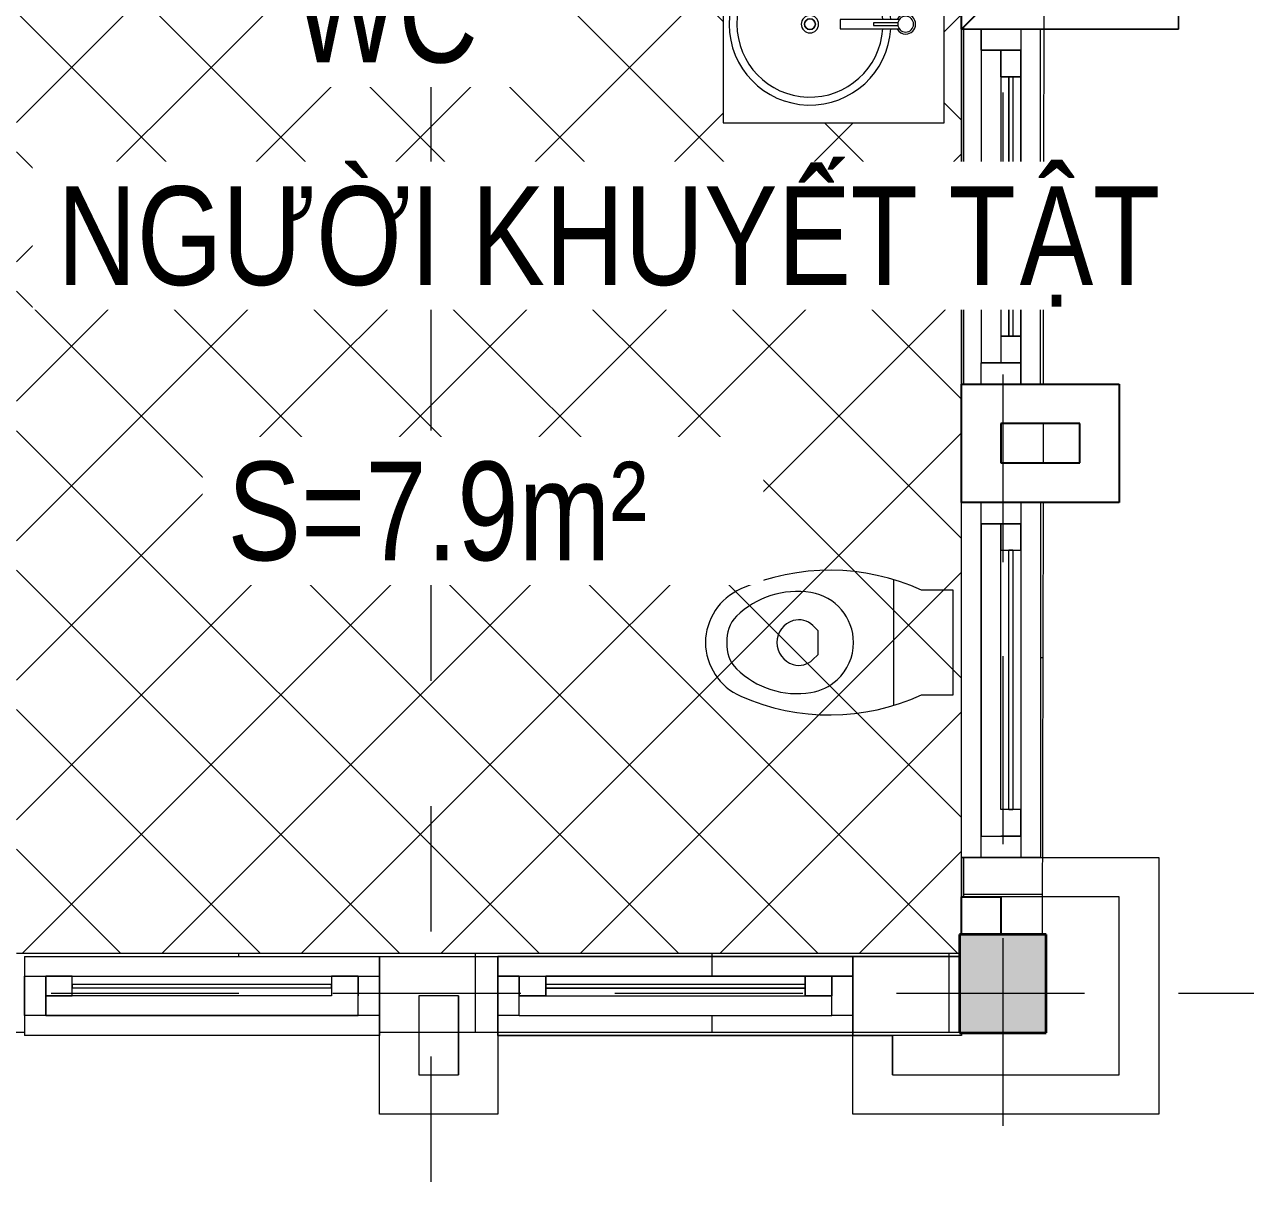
# Model space of a CAD drawing. Header units: millimetres. Extents: x -20485 to 47878, y -12815 to 18700.
# Drawn here: x 34670 to 37765, y -535 to 2457 of the extents above; entities that cross this region are included whole.
import ezdxf

# ---------------------------------------------------------------- set-up
doc = ezdxf.new("R2010")
doc.units = ezdxf.units.MM
for name, pattern in [('Abgebrochen', [714.375, 476.25, -238.125]), ('Aligning Line', [635, 317.5, -317.5]), ('Hidden', [714.375, 476.25, -238.125])]:
    doc.linetypes.add(name, pattern=pattern)
for name, color, linetype, lineweight in [('A-FLOR', 7, 'Continuous', 9), ('A-FLOR-PATT', 7, 'Continuous', 9), ('A-GENM', 7, 'Continuous', 9), ('G-ANNO-SYMB', 7, 'Abgebrochen', 9), ('G-ANNO-TEXT', 7, 'Continuous', 9), ('P-SANR-FIXT', 7, 'Continuous', 9), ('S-COLS', 7, 'Continuous', 25), ('S-GRID', 7, 'Continuous', 9)]:
    doc.layers.add(name, color=color, linetype=linetype, lineweight=lineweight)
doc.layers.add('G-IMPT', color=7, linetype='Continuous', lineweight=9, true_color=0xffffff)
doc.styles.add('Arial', font='arial.ttf', dxfattribs={"width": 0.8, "height": 250})
doc.styles.add('Arial_4', font='arial.ttf', dxfattribs={"width": 0.8, "height": 250})

# ---------------------------------------------------------------- blocks, each defined once
blk = doc.blocks.new('M_Concrete-Rectangular-Column - COT220X250-2391831-01_MẶT BẰNG TẦNG 1')
at = {"layer": 'S-COLS', "lineweight": 35}
blk.add_hatch(color=256, dxfattribs=at).paths.add_polyline_path([(110, -125), (110, 125), (-110, 125), (-110, -125)])
for p, q in [((110, 125), (-110, 125)), ((-110, 125), (-110, -125)), ((110, -125), (110, 125)), ((-110, -125), (110, -125))]:
    blk.add_line(p, q, dxfattribs=at)
blk = doc.blocks.new('xi bet 2 - 540 x 360mm-820673-01_MẶT BẰNG TẦNG 1')
at = {"layer": 'P-SANR-FIXT'}
for p, q in [((132.5, 0), (-132.5, 0)), ((-132.5, 0), (-132.5, -79.9)), ((132.5, -79.9), (132.5, 0)), ((-159.2, -150.5), (159.2, -150.5)), ((-43.1, -355.1), (-30.8, -342.8)), ((-30.8, -342.8), (30.8, -342.8)), ((30.8, -342.8), (43.1, -355.1))]:
    blk.add_line(p, q, dxfattribs=at)
for centre, radius, start, end in [((375, -312.7), 558.4, 155.3545, 203.7969), ((-375, -312.7), 558.4, 336.2031, 24.6455), ((0, -380.4), 128.2, 89.9985, 170.9061), ((0, -380.4), 128.2, 42.4453, 90.0015), ((0, -380.4), 128.2, 9.0939, 42.4453), ((90.5, -394.9), 219.9, 170.9061, 224.3974), ((-7.8, -390.5), 50, 135, 197.1865), ((7.8, -390.5), 50, 342.8171, 45), ((-90.5, -394.9), 219.9, 315.6026, 9.0939), ((0, -388.1), 58.1, 197.1865, 342.8171), ((1.4, -477.5), 150, 203.7969, 269.4689), ((-8.3, -491.7), 81.6, 224.3974, 275.8355), ((-1.4, -477.5), 150, 270.5311, 336.2031), ((8.3, -491.7), 81.6, 264.1645, 315.6026)]:
    blk.add_arc(centre, radius, start, end, dxfattribs=at)
blk = doc.blocks.new('chau rua tay2 - chau rua tay2-V3-01_MẶT BẰNG TẦNG 1')
at = {"layer": 'P-SANR-FIXT'}
for p, q in [((274.8, 0), (-225.2, 0)), ((-225.2, 0), (-225.2, -560)), ((274.8, -560), (274.8, 0)), ((12.8, -112.3), (12.8, -263)), ((21.8, -116.1), (21.8, -179.3)), ((27.8, -179.3), (27.8, -116.1)), ((36.8, -263), (36.8, -112.3)), ((21.8, -179.3), (27.8, -179.3)), ((12.8, -263), (36.8, -263)), ((-225.2, -560), (274.8, -560))]:
    blk.add_line(p, q, dxfattribs=at)
blk.add_circle((24.8, -340), 13.7, dxfattribs=at)
for centre, radius, start, end in [((24.8, -97.3), 25, 360, 180), ((24.8, -97.3), 20, 360, 180), ((24.8, -97.3), 25, 180, 239.8364), ((24.8, -97.3), 20, 180, 360), ((24.8, -97.3), 25, 300.1636, 360), ((24.8, -340), 205, 93.5137, 86.7305), ((24.8, -340), 185, 93.8341, 86.2159), ((24.8, -340), 22, 360, 180), ((24.8, -340), 22, 180, 360), ((24.8, -340), 13.7, 0, 180), ((24.8, -340), 13.7, 180, 0)]:
    blk.add_arc(centre, radius, start, end, dxfattribs=at)
blk = doc.blocks.new('Test_Family - Sync_3dsMax_To_Revit-V4-01_MẶT BẰNG TẦNG 1')
at = {"layer": 'A-GENM', "lineweight": 25}
for p, q in [((250, -4150), (250, -3800)), ((150, -4050), (250, -4150)), ((-150, -5050), (-150, -5350)), ((250, -5050), (-150, -5050)), ((250, -5350), (250, -5050)), ((-50, -5250), (-50, -5150)), ((-50, -5150), (150, -5150)), ((150, -5150), (150, -5250)), ((150, -5250), (-50, -5250)), ((-150, -5350), (250, -5350)), ((250, -6350), (150, -6350)), ((150, -6350), (150, -6445)), ((250, -6445), (250, -6350))]:
    blk.add_line(p, q, dxfattribs=at)
at = {"layer": 'A-GENM'}
for p, q in [((-300, -4050), (-300, -4150)), ((250, -4150), (164.3, -4064.3)), ((-300, -4150), (250, -4150)), ((200, -4150), (100, -4150)), ((100, -4150), (100, -4204)), ((200, -4204), (200, -4150)), ((150, -4204), (100, -4204)), ((100, -4204), (100, -4271.3)), ((150, -4271.3), (150, -4204)), ((130, -4271.3), (120, -4271.3)), ((120, -4271.3), (120, -4928.8)), ((130, -4928.8), (130, -4271.3)), ((100, -4928.8), (100, -4996)), ((120, -4928.8), (130, -4928.8)), ((100, -4996), (100, -5050)), ((100, -4996), (150, -4996)), ((200, -5050), (200, -4996)), ((100, -5050), (200, -5050)), ((200, -5350), (100, -5350)), ((100, -5350), (100, -5404)), ((200, -5404), (200, -5350)), ((150, -5404), (100, -5404)), ((100, -5404), (100, -5471.3)), ((150, -5471.3), (150, -5404)), ((120, -5471.3), (120, -6128.8)), ((130, -5471.3), (120, -5471.3)), ((130, -6128.8), (130, -5471.3)), ((100, -6128.8), (100, -6196)), ((120, -6128.8), (130, -6128.8)), ((100, -6196), (100, -6250)), ((100, -6196), (150, -6196)), ((200, -6250), (200, -6196)), ((-250, -6250), (-250, -6901)), ((250, -6250), (-250, -6250)), ((100, -6250), (200, -6250)), ((250, -6350), (250, -6250)), ((-150, -6801), (-150, -6350)), ((-150, -6350), (250, -6350)), ((525, -6501), (255, -6501)), ((1725, -6501), (1425, -6501)), ((1425, -6501), (1425, -6901)), ((1725, -6901), (1725, -6501)), ((525, -6551), (525, -6651)), ((579, -6551), (525, -6551)), ((646.3, -6551), (579, -6551)), ((579, -6551), (579, -6601)), ((1371, -6551), (1303.8, -6551)), ((1425, -6551), (1371, -6551)), ((1371, -6601), (1371, -6551)), ((1425, -6651), (1425, -6551)), ((1779, -6551), (1725, -6551)), ((1725, -6551), (1725, -6651)), ((1846.3, -6551), (1779, -6551)), ((1779, -6551), (1779, -6601)), ((2571, -6551), (2503.8, -6551)), ((2625, -6551), (2571, -6551)), ((2571, -6601), (2571, -6551)), ((2625, -6651), (2625, -6551)), ((1303.8, -6571), (646.3, -6571)), ((646.3, -6571), (646.3, -6581)), ((646.3, -6581), (1303.8, -6581)), ((1303.8, -6581), (1303.8, -6571)), ((2503.8, -6571), (1846.3, -6571)), ((1846.3, -6571), (1846.3, -6581)), ((1846.3, -6581), (2503.8, -6581)), ((2503.8, -6581), (2503.8, -6571)), ((579, -6601), (646.3, -6601)), ((1303.8, -6601), (1371, -6601)), ((1525, -6601), (1625, -6601)), ((1525, -6801), (1525, -6601)), ((1625, -6601), (1625, -6801)), ((2503.8, -6601), (2571, -6601)), ((525, -6651), (579, -6651)), ((1371, -6651), (1425, -6651)), ((1725, -6651), (1779, -6651)), ((2571, -6651), (2625, -6651)), ((250, -6695), (250, -6701)), ((250, -6701), (525, -6701)), ((525, -6701), (425, -6701)), ((425, -6701), (425, -6784.8)), ((525, -6901), (525, -6701)), ((425, -6801), (-150, -6801)), ((425, -6784.8), (425, -6801)), ((1625, -6801), (1525, -6801)), ((-250, -6901), (525, -6901)), ((1425, -6901), (1725, -6901))]:
    blk.add_line(p, q, dxfattribs=at)
at = {"layer": 'G-IMPT'}
for p, q in [((-300, -4150), (-300, -4050)), ((50, -4150), (-300, -4150)), ((50, -4150), (100, -4150)), ((100, -4150), (50, -4150)), ((50, -5050), (50, -4150)), ((50, -4150), (100, -4150)), ((50, -4150), (100, -4150)), ((100, -4150), (50, -4150)), ((50, -5050), (50, -4150)), ((100, -4150), (100, -4204)), ((200, -4150), (250, -4150)), ((250, -4150), (200, -4150)), ((200, -4150), (250, -4150)), ((200, -4150), (250, -4150)), ((250, -4150), (200, -4150)), ((200, -4150), (200, -4204)), ((250, -5050), (250, -4150)), ((250, -4150), (250, -5050)), ((150, -4204), (200, -4204)), ((150, -4204), (150, -4271.3)), ((200, -4204), (200, -4996)), ((200, -4204), (200, -4996)), ((100, -4928.8), (100, -4271.3)), ((100, -4271.3), (120, -4271.3)), ((120, -4271.3), (120, -4928.8)), ((130, -4271.3), (150, -4271.3)), ((130, -4271.3), (130, -4928.8)), ((150, -4271.3), (150, -4928.8)), ((150, -4271.3), (150, -4928.8)), ((120, -4928.8), (100, -4928.8)), ((150, -4928.8), (130, -4928.8)), ((150, -4928.8), (150, -4996)), ((100, -5050), (100, -4996)), ((200, -5050), (200, -4996)), ((50, -5350), (50, -6250)), ((100, -5350), (100, -5404)), ((200, -5404), (200, -5350)), ((250, -6250), (250, -5350)), ((150, -5404), (200, -5404)), ((150, -5404), (150, -5471.3)), ((200, -6196), (200, -5404)), ((200, -5404), (200, -6196)), ((100, -5471.3), (100, -6128.8)), ((120, -5471.3), (100, -5471.3)), ((120, -5471.3), (120, -6128.8)), ((150, -5471.3), (130, -5471.3)), ((130, -6128.8), (130, -5471.3)), ((150, -6128.8), (150, -5471.3)), ((100, -6196), (100, -6128.8)), ((100, -6128.8), (120, -6128.8)), ((130, -6128.8), (150, -6128.8)), ((100, -6196), (100, -6250)), ((200, -6250), (200, -6196)), ((-250, -6250), (-250, -6901)), ((50, -6250), (-250, -6250)), ((50, -6250), (100, -6250)), ((200, -6250), (250, -6250)), ((250, -6250), (250, -6350)), ((-150, -6801), (-150, -6350)), ((-150, -6350), (150, -6350)), ((255, -6501), (525, -6501)), ((525, -6501), (525, -6551)), ((525, -6501), (525, -6551)), ((525, -6551), (525, -6501)), ((1425, -6501), (525, -6501)), ((525, -6501), (1425, -6501)), ((1725, -6501), (1425, -6501)), ((1425, -6501), (1425, -6551)), ((1425, -6501), (1425, -6551)), ((1425, -6551), (1425, -6501)), ((2625, -6501), (1725, -6501)), ((1725, -6501), (1725, -6551)), ((2625, -6501), (2625, -6551)), ((525, -6551), (579, -6551)), ((1371, -6551), (579, -6551)), ((579, -6551), (646.3, -6551)), ((1303.8, -6551), (646.3, -6551)), ((646.3, -6551), (1303.8, -6551)), ((1371, -6551), (1303.8, -6551)), ((1303.8, -6551), (1303.8, -6571)), ((1371, -6551), (1425, -6551)), ((1779, -6551), (1725, -6551)), ((1779, -6551), (1846.3, -6551)), ((1779, -6551), (1846.3, -6551)), ((1846.3, -6551), (1779, -6551)), ((2503.8, -6551), (1846.3, -6551)), ((1846.3, -6551), (1846.3, -6571)), ((2503.8, -6551), (2571, -6551)), ((2571, -6551), (2503.8, -6551)), ((2503.8, -6571), (2503.8, -6551)), ((2625, -6551), (2571, -6551)), ((1303.8, -6571), (646.3, -6571)), ((1303.8, -6581), (646.3, -6581)), ((1303.8, -6581), (1303.8, -6601)), ((2503.8, -6571), (1846.3, -6571)), ((1846.3, -6581), (1846.3, -6601)), ((1846.3, -6581), (2503.8, -6581)), ((2503.8, -6601), (2503.8, -6581)), ((579, -6651), (579, -6601)), ((646.3, -6601), (579, -6601)), ((1303.8, -6601), (646.3, -6601)), ((1303.8, -6601), (646.3, -6601)), ((1371, -6601), (1303.8, -6601)), ((1371, -6651), (1371, -6601)), ((1525, -6601), (1625, -6601)), ((1525, -6601), (1525, -6801)), ((1625, -6601), (1625, -6801)), ((1846.3, -6601), (2503.8, -6601)), ((2571, -6601), (2503.8, -6601)), ((2571, -6601), (2571, -6651)), ((525, -6651), (525, -6701)), ((525, -6651), (525, -6701)), ((525, -6701), (525, -6651)), ((525, -6651), (579, -6651)), ((1371, -6651), (579, -6651)), ((1371, -6651), (1425, -6651)), ((1425, -6651), (1425, -6901)), ((1425, -6651), (1425, -6701)), ((1425, -6701), (1425, -6651)), ((1725, -6651), (1779, -6651)), ((1725, -6651), (1725, -6701)), ((1779, -6651), (2571, -6651)), ((2571, -6651), (1779, -6651)), ((2571, -6651), (2625, -6651)), ((2625, -6651), (2625, -6701)), ((250, -6701), (250, -6695)), ((250, -6701), (525, -6701)), ((525, -6701), (425, -6701)), ((425, -6801), (425, -6701)), ((525, -6701), (1425, -6701)), ((1425, -6701), (525, -6701)), ((525, -6901), (525, -6701)), ((1725, -6901), (1725, -6701)), ((1725, -6701), (2625, -6701)), ((425, -6801), (-150, -6801)), ((1625, -6801), (1525, -6801)), ((-250, -6901), (525, -6901)), ((1425, -6901), (1725, -6901))]:
    blk.add_line(p, q, dxfattribs=at)
at = {"layer": 'G-IMPT', "flags": 128}
for points in [[(100, -4150), (125, -4150), (150, -4150), (175, -4150), (200, -4150)], [(200, -4150), (175, -4150), (150, -4150), (125, -4150), (100, -4150)], [(100, -4150), (125, -4150), (150, -4150), (175, -4150), (200, -4150)], [(100, -4204), (112.5, -4204), (125, -4204), (137.5, -4204), (150, -4204)], [(100, -4271.3), (100, -4254.4), (100, -4237.6), (100, -4220.8), (100, -4204)], [(150, -4204), (137.5, -4204), (125, -4204), (112.5, -4204), (100, -4204)], [(100, -4204), (100, -4220.8), (100, -4237.6), (100, -4254.4), (100, -4271.3)], [(100, -4271.3), (100, -4254.4), (100, -4237.6), (100, -4220.8), (100, -4204)], [(100, -4204), (112.5, -4204), (125, -4204), (137.5, -4204), (150, -4204)], [(200, -4204), (175, -4204), (150, -4204)], [(200, -4204), (175, -4204), (150, -4204)], [(150, -4204), (175, -4204), (200, -4204)], [(100, -4928.8), (100, -4764.4), (100, -4600), (100, -4435.6), (100, -4271.3)], [(120, -4271.3), (112.5, -4271.3), (100, -4271.3)], [(100, -4928.8), (100, -4764.4), (100, -4600), (100, -4435.6), (100, -4271.3)], [(100, -4271.3), (112.5, -4271.3), (120, -4271.3)], [(100, -4271.3), (100, -4435.6), (100, -4600), (100, -4764.4), (100, -4928.8)], [(120, -4271.3), (112.5, -4271.3), (100, -4271.3)], [(120, -4271.3), (122.5, -4271.3), (125, -4271.3), (127.5, -4271.3), (130, -4271.3)], [(130, -4271.3), (127.5, -4271.3), (125, -4271.3), (122.5, -4271.3), (120, -4271.3)], [(120, -4271.3), (122.5, -4271.3), (125, -4271.3), (127.5, -4271.3), (130, -4271.3)], [(150, -4271.3), (137.5, -4271.3), (130, -4271.3)], [(130, -4271.3), (137.5, -4271.3), (150, -4271.3)], [(150, -4271.3), (137.5, -4271.3), (130, -4271.3)], [(100, -4996), (100, -4979.2), (100, -4962.4), (100, -4945.6), (100, -4928.8)], [(100, -4996), (100, -4979.2), (100, -4962.4), (100, -4945.6), (100, -4928.8)], [(100, -4928.8), (112.5, -4928.8), (120, -4928.8)], [(100, -4928.8), (100, -4945.6), (100, -4962.4), (100, -4979.2), (100, -4996)], [(120, -4928.8), (112.5, -4928.8), (100, -4928.8)], [(100, -4928.8), (112.5, -4928.8), (120, -4928.8)], [(130, -4928.8), (127.5, -4928.8), (125, -4928.8), (122.5, -4928.8), (120, -4928.8)], [(130, -4928.8), (127.5, -4928.8), (125, -4928.8), (122.5, -4928.8), (120, -4928.8)], [(120, -4928.8), (122.5, -4928.8), (125, -4928.8), (127.5, -4928.8), (130, -4928.8)], [(130, -4928.8), (137.5, -4928.8), (150, -4928.8)], [(150, -4928.8), (137.5, -4928.8), (130, -4928.8)], [(130, -4928.8), (137.5, -4928.8), (150, -4928.8)], [(150, -4996), (137.5, -4996), (125, -4996), (112.5, -4996), (100, -4996)], [(100, -4996), (112.5, -4996), (125, -4996), (137.5, -4996), (150, -4996)], [(150, -4996), (175, -4996), (200, -4996)], [(200, -4996), (175, -4996), (150, -4996)], [(100, -5471.3), (100, -5454.4), (100, -5437.6), (100, -5420.8), (100, -5404)], [(100, -5404), (112.5, -5404), (125, -5404), (137.5, -5404), (150, -5404)], [(150, -5404), (137.5, -5404), (125, -5404), (112.5, -5404), (100, -5404)], [(100, -5404), (100, -5420.8), (100, -5437.6), (100, -5454.4), (100, -5471.3)], [(100, -5471.3), (100, -5454.4), (100, -5437.6), (100, -5420.8), (100, -5404)], [(100, -5404), (112.5, -5404), (125, -5404), (137.5, -5404), (150, -5404)], [(150, -5404), (175, -5404), (200, -5404)], [(200, -5404), (175, -5404), (150, -5404)], [(130, -5471.3), (127.5, -5471.3), (125, -5471.3), (122.5, -5471.3), (120, -5471.3)], [(120, -5471.3), (122.5, -5471.3), (125, -5471.3), (127.5, -5471.3), (130, -5471.3)], [(120, -5471.3), (122.5, -5471.3), (125, -5471.3), (127.5, -5471.3), (130, -5471.3)], [(130, -5471.3), (127.5, -5471.3), (125, -5471.3), (122.5, -5471.3), (120, -5471.3)], [(100, -6196), (100, -6179.2), (100, -6162.4), (100, -6145.6), (100, -6128.8)], [(100, -6128.8), (100, -6145.6), (100, -6162.4), (100, -6179.2), (100, -6196)], [(120, -6128.8), (122.5, -6128.8), (125, -6128.8), (127.5, -6128.8), (130, -6128.8)], [(130, -6128.8), (127.5, -6128.8), (125, -6128.8), (122.5, -6128.8), (120, -6128.8)], [(120, -6128.8), (122.5, -6128.8), (125, -6128.8), (127.5, -6128.8), (130, -6128.8)], [(200, -6196), (175, -6196), (150, -6196), (125, -6196), (100, -6196)], [(100, -6196), (112.5, -6196), (125, -6196), (137.5, -6196), (150, -6196)], [(100, -6250), (125, -6250), (150, -6250), (175, -6250), (200, -6250)], [(100, -6250), (125, -6250), (150, -6250), (175, -6250), (200, -6250)], [(200, -6250), (175, -6250), (150, -6250), (125, -6250), (100, -6250)], [(525, -6651), (525, -6626), (525, -6601), (525, -6576), (525, -6551)], [(525, -6651), (525, -6626), (525, -6601), (525, -6576), (525, -6551)], [(525, -6551), (525, -6576), (525, -6601), (525, -6626), (525, -6651)], [(579, -6601), (579, -6588.5), (579, -6576), (579, -6563.5), (579, -6551)], [(579, -6551), (579, -6563.5), (579, -6576), (579, -6588.5), (579, -6601)], [(579, -6601), (579, -6588.5), (579, -6576), (579, -6563.5), (579, -6551)], [(579, -6551), (579, -6563.5), (579, -6576), (579, -6588.5), (579, -6601)], [(646.3, -6551), (646.3, -6563.5), (646.3, -6571)], [(646.3, -6571), (646.3, -6563.5), (646.3, -6551)], [(1303.8, -6571), (1303.8, -6563.5), (1303.8, -6551)], [(1303.8, -6571), (1303.8, -6563.5), (1303.8, -6551)], [(1303.8, -6551), (1303.8, -6563.5), (1303.8, -6571)], [(1371, -6601), (1371, -6588.5), (1371, -6576), (1371, -6563.5), (1371, -6551)], [(1371, -6551), (1371, -6563.5), (1371, -6576), (1371, -6588.5), (1371, -6601)], [(1371, -6601), (1371, -6588.5), (1371, -6576), (1371, -6563.5), (1371, -6551)], [(1371, -6551), (1371, -6563.5), (1371, -6576), (1371, -6588.5), (1371, -6601)], [(1425, -6551), (1425, -6576), (1425, -6601), (1425, -6626), (1425, -6651)], [(1425, -6551), (1425, -6576), (1425, -6601), (1425, -6626), (1425, -6651)], [(1425, -6651), (1425, -6626), (1425, -6601), (1425, -6576), (1425, -6551)], [(1725, -6551), (1725, -6576), (1725, -6601), (1725, -6626), (1725, -6651)], [(1725, -6551), (1725, -6576), (1725, -6601), (1725, -6626), (1725, -6651)], [(1725, -6651), (1725, -6626), (1725, -6601), (1725, -6576), (1725, -6551)], [(1779, -6651), (1779, -6626), (1779, -6601), (1779, -6576), (1779, -6551)], [(1779, -6551), (1779, -6563.5), (1779, -6576), (1779, -6588.5), (1779, -6601)], [(2571, -6551), (2571, -6563.5), (2571, -6576), (2571, -6588.5), (2571, -6601)], [(2571, -6601), (2571, -6588.5), (2571, -6576), (2571, -6563.5), (2571, -6551)], [(2571, -6551), (2571, -6563.5), (2571, -6576), (2571, -6588.5), (2571, -6601)], [(2625, -6651), (2625, -6626), (2625, -6601), (2625, -6576), (2625, -6551)], [(2625, -6551), (2625, -6576), (2625, -6601), (2625, -6626), (2625, -6651)], [(2625, -6651), (2625, -6626), (2625, -6601), (2625, -6576), (2625, -6551)], [(646.3, -6581), (646.3, -6578.5), (646.3, -6576), (646.3, -6573.5), (646.3, -6571)], [(646.3, -6571), (646.3, -6573.5), (646.3, -6576), (646.3, -6578.5), (646.3, -6581)], [(646.3, -6581), (646.3, -6588.5), (646.3, -6601)], [(646.3, -6601), (646.3, -6588.5), (646.3, -6581)], [(1303.8, -6571), (1303.8, -6573.5), (1303.8, -6576), (1303.8, -6578.5), (1303.8, -6581)], [(1303.8, -6581), (1303.8, -6578.5), (1303.8, -6576), (1303.8, -6573.5), (1303.8, -6571)], [(1303.8, -6571), (1303.8, -6573.5), (1303.8, -6576), (1303.8, -6578.5), (1303.8, -6581)], [(1303.8, -6601), (1303.8, -6588.5), (1303.8, -6581)], [(1303.8, -6601), (1303.8, -6588.5), (1303.8, -6581)], [(1303.8, -6581), (1303.8, -6588.5), (1303.8, -6601)], [(1846.3, -6571), (1846.3, -6573.5), (1846.3, -6576), (1846.3, -6578.5), (1846.3, -6581)], [(1846.3, -6581), (1846.3, -6578.5), (1846.3, -6576), (1846.3, -6573.5), (1846.3, -6571)], [(1846.3, -6571), (1846.3, -6573.5), (1846.3, -6576), (1846.3, -6578.5), (1846.3, -6581)], [(2503.8, -6581), (2503.8, -6578.5), (2503.8, -6576), (2503.8, -6573.5), (2503.8, -6571)], [(2503.8, -6571), (2503.8, -6573.5), (2503.8, -6576), (2503.8, -6578.5), (2503.8, -6581)], [(2503.8, -6571), (2503.8, -6573.5), (2503.8, -6576), (2503.8, -6578.5), (2503.8, -6581)], [(2503.8, -6581), (2503.8, -6578.5), (2503.8, -6576), (2503.8, -6573.5), (2503.8, -6571)], [(2571, -6601), (2571, -6626), (2571, -6651)], [(2571, -6651), (2571, -6626), (2571, -6601)]]:
    blk.add_lwpolyline(points, dxfattribs=at)
blk = doc.blocks.new('Test_Family - Test_Family-2434445-01_MẶT BẰNG TẦNG 1')
at = {"extrusion": (0, 0, -1), "zscale": -1, "rotation": 180}
blk.add_blockref('Test_Family - Sync_3dsMax_To_Revit-V4-01_MẶT BẰNG TẦNG 1', (0, 0), dxfattribs=at)

msp = doc.modelspace()

# ---------------------------------------------------------------- hatches: boundary and pattern name
at = {"layer": 'A-FLOR-PATT'}
h = msp.add_hatch(dxfattribs=at)
h.set_pattern_fill('FP_8', color=256, style=0, pattern_type=2)
h.set_pattern_definition([(0.0043, (16612.5, 7449.6), (-0.045, 600), []), (90.004, (16612.5, 7449.6), (-600, -0.042), [])])
h.paths.add_polyline_path([(1174.5, 2450), (1174.5, 2450), (1174.5, 1545)])
h.paths.add_polyline_path([(450, -100.9), (2175, -100.7), (2175, 94), (3075, 94), (3075, -100.7), (4200, -100.6), (4200, -56), (3375, -56), (3375, 44), (4200, 44), (4200, 94), (4225, 94), (4225, 250), (4475, 250), (4475, 100), (7925, 100), (7925, 250), (7950, 250), (7950, 5100), (7925, 5100), (7925, 5300), (7350, 5300), (7350, 5500), (8750, 5500), (8750, 5300), (8175, 5300), (8175, 5100), (8150, 5100), (8150, 250), (8175, 250), (8175, 100), (11525, 100), (11525, 250), (11775, 250), (11775, 100), (15125, 100), (15125, 250), (15150, 250), (15150, 5100), (15125, 5100), (15125, 5300), (14550, 5300), (14550, 5500), (15550, 5500), (15550, 5300), (15375, 5300), (15375, 5100), (15350, 5100), (15350, 250), (15375, 250), (15375, 100), (22325, 100), (22325, 250), (22350, 250), (22350, 5100), (22325, 5100), (22325, 5300), (18975, 5300), (18975, 5100), (18725, 5100), (18725, 5300), (16550, 5300), (16550, 5500), (22650, 5500), (22650, 5300), (22575, 5300), (22575, 5100), (22550, 5100), (22550, 250), (22575, 250), (22575, 100), (25925, 100), (25925, 250), (26175, 250), (26175, 100), (29525, 100), (29525, 250), (29550, 250), (29550, 5100), (29525, 5100), (29525, 5300), (26175, 5300), (26175, 5100), (25925, 5100), (25925, 5300), (23650, 5300), (23650, 5500), (30050, 5500), (30050, 5300), (29775, 5300), (29775, 5100), (29750, 5100), (29750, 250), (29775, 250), (29775, 100), (32200, 100), (32200, 94), (33225, 94), (33225, 250), (33475, 250), (33475, 94), (33545, 94), (33545, 44), (34370, 44), (34370, -56), (33545, -56), (33545, -98.4), (34670, -98.3), (34670, 94), (35570, 94), (35570, -98.3), (37040, -98.1), (37040, 101.7), (34650, 101.7), (34650, 49), (34450, 49), (34450, 5300), (33475, 5300), (33475, 5100), (33225, 5100), (33225, 5300), (31050, 5300), (31050, 5500), (34650, 5500), (34650, 5300.9), (36150, 5300.9), (36150, 5500), (37050, 5500), (37050, 5900), (37250, 5900), (37250, 5500), (37260.4, 5500), (37264.5, 7700), (37250, 7700), (37250, 7300), (37050, 7300), (37050, 7700), (34550, 7700), (34550, 8500), (34650, 8500), (34650, 9300), (34550, 9300), (34550, 9400), (34350, 9400), (34350, 9500), (37267.9, 9500), (37269.7, 10470), (37250, 10470), (37250, 10570), (37269.9, 10570), (37271.9, 11650), (37050, 11650), (37050, 9501.7), (33450, 9501.7), (33450.5, 9500), (33550, 9500), (33550, 9400), (33450, 9400), (33450, 8100), (33475, 8100), (33475, 7700), (33150, 7700), (33150, 7675), (31950, 7675), (31950, 7700), (29412, 7700), (29412, 7900), (29525, 7900.9), (29525, 8100), (29550, 8100), (29550, 12950), (29525, 12950), (29525, 13100), (26850, 13100), (26850, 7900), (28412, 7900), (28412, 7700), (25337, 7700), (25337, 7900), (25925, 7900), (25925, 8100), (26175, 8100), (26175, 7900), (26650, 7900), (26650, 13100), (26175, 13100), (26175, 12950), (25925, 12950), (25925, 13100), (24150, 13100), (24150, 7900), (24337, 7900), (24337, 7700), (23862, 7700), (23862, 7900), (23950, 7900), (23950, 13100), (23825, 13100), (23825, 13090), (23800, 13085), (23000, 13085), (23000, 12000), (21500, 12000), (21500, 7900), (22325, 7900), (22325, 8100), (22575, 8100), (22575, 7900), (22862, 7900), (22862, 7700), (21250, 7700), (21250, 7900), (21400, 7900), (21400, 12000), (19900, 12000), (19900, 13100), (19863, 13100), (19863, 13090), (19838, 13085), (19038, 13085), (19013, 13090), (19013, 13100), (18975, 13100), (18975, 12950), (18950, 12950), (18950, 8100), (18975, 8100), (18975, 7900), (20250, 7900), (20250, 7700), (16487, 7700), (16487, 7900), (18725, 7900), (18725, 8100), (18750, 8100), (18750, 12950), (18725, 12950), (18725, 13100), (15375, 13100), (15375, 12950), (15350, 12950), (15350, 8100), (15375, 8100), (15375, 7900), (15487, 7900), (15487, 7700), (9387, 7700), (9387, 7900), (11525, 7900), (11525, 8100), (11775, 8100), (11775, 7900), (15125, 7900), (15125, 8100), (15150, 8100), (15150, 12950), (15125, 12950), (15125, 13100), (11775, 13100), (11775, 12950), (11525, 12950), (11525, 13100), (8175, 13100), (8175, 12950), (8150, 12950), (8150, 8100), (8175, 8100), (8175, 7900), (8387, 7900), (8387, 7700), (5750, 7699.1), (5750, 7675), (4589.3, 7675), (4589.3, 6600), (4589.3, 6600), (4589.3, 5500), (5950, 5500), (5950, 5300), (4589.3, 5300), (4589.3, 2885.5), (1174.5, 2885.5), (1174.5, 2450), (700, 2450), (700, 345), (500, 345), (500, 1245), (450, 1245), (450, 150), (600, 150), (600, 245), (700, 245), (700, 94), (660, 94), (660, -100), (450, -100)])
h.paths.add_polyline_path([(32200, -98.5), (33225, -98.4), (33225, -6), (32200, -6), (32200, -85)])
h.paths.add_polyline_path([(1598.7, -56), (975, -56), (975, 44), (1875, 44), (1875, -56), (1821, -56)])
h.paths.add_polyline_path([(35925.8, -56), (35870, -56), (35870, 44), (36770, 44), (36770, -56), (36249.6, -56)])
h.paths.add_polyline_path([(37170, 150), (37250.5, 150), (37252.5, 1245), (37245, 1245), (37245, 345), (37050, 345), (37050, 245), (37145, 245), (37145, 150)])
h.paths.add_polyline_path([(37196.5, 1345), (37252.7, 1345), (37252.9, 1445), (37145, 1445), (37145, 1345)])
h.paths.add_polyline_path([(450, 1345), (600, 1345), (600, 1445), (450, 1445)])
h.paths.add_polyline_path([(450, 1545), (550, 1545), (550, 2445), (650, 2445), (650, 1545), (700, 1545), (700, 2445), (695, 2450), (450, 2450), (450, 1599)])
h.paths.add_polyline_path([(37195, 1545), (37253.1, 1545), (37256.5, 3400), (37150, 3400), (37150, 2795), (37145, 2795), (37145, 2545), (37050, 2450), (37050, 1545), (37095, 1545), (37095, 2445), (37195, 2445), (37195, 1599)])
h.paths.add_polyline_path([(37116.7, 3500), (37256.7, 3500), (37259.7, 5100), (37050, 5100), (37050, 3500)])
h.paths.add_polyline_path([(11775, 5100), (11525, 5100), (11525, 5300), (10150, 5300), (10150, 5500), (13150, 5500), (13150, 5300), (11775, 5300)])
h.paths.add_polyline_path([(599.7, 6600), (599.7, 6600), (599.7, 6600)])
h.paths.add_polyline_path([(29775, 7900), (31950, 7900), (31950, 7925), (33150, 7925), (33150, 7900), (33225, 7900.9), (33225, 8100), (33250, 8100), (33250, 12950), (33225, 12950), (33225, 13300), (33250, 13300), (33250, 14800), (29750, 14800), (29750, 13300), (29775, 13300), (29775, 12950), (29750, 12950), (29750, 12489.3), (29781.1, 12496.6), (30299.2, 12738.2), (30346.5, 12932.7), (30478.5, 12649.5), (30525.8, 12843.9), (31075, 13100), (31075, 10187.2), (31096.3, 10183.8), (31110.8, 10177.6), (31122, 10170), (31132.7, 10159), (31142, 10144.4), (31146.9, 10130.6), (31149.2, 10111.3), (31147.3, 10095.1), (31140.7, 10079.2), (31130.3, 10063.2), (31119.6, 10053.6), (31105, 10044.2), (31090.2, 10039.5), (31074.6, 10037.7), (31054, 10040.8), (31038.5, 10047.3), (31027.2, 10055), (31016.5, 10066), (31007.2, 10080.6), (31002.3, 10094.4), (31001.3, 10100), (29823.7, 10100), (29821.3, 10089.4), (29815.2, 10075.1), (29805.5, 10062.3), (29794.5, 10052), (29779.6, 10043.8), (29765, 10039.3), (29750, 10037.7), (29750, 8100), (29775, 8100), (29775, 7900.9)])
h.paths.add_polyline_path([(35602, 7900), (37025, 7900), (37025, 7902.6), (35000, 7902.6), (35000, 7900), (35002.1, 7900)])
h.paths.add_polyline_path([(7925, 7900), (7925, 8100), (7950, 8100), (7950, 12950), (7925, 12950), (7925, 13300), (7950, 13300), (7950, 14800), (4450, 14800), (4451, 13300), (4475, 13299.2), (4475, 12950), (4450, 12950), (4450, 12489.3), (4481.1, 12496.6), (4999.2, 12738.2), (5046.5, 12932.7), (5178.5, 12649.5), (5225.8, 12843.9), (5775, 13100), (5775, 10187.2), (5796.3, 10183.8), (5810.8, 10177.6), (5822, 10170), (5832.7, 10159), (5842, 10144.4), (5846.9, 10130.6), (5849.3, 10112.5), (5847.3, 10095.1), (5840.7, 10079.2), (5830.3, 10063.2), (5819.6, 10053.6), (5805, 10044.2), (5790.2, 10039.5), (5774.6, 10037.7), (5754, 10040.8), (5738.5, 10047.3), (5727.2, 10055), (5716.5, 10066), (5707.2, 10080.6), (5702.3, 10094.4), (5701.3, 10100), (4589.3, 10100), (4589.3, 7925), (5750, 7925), (5750, 7900)])
h.paths.add_polyline_path([(34900, 7900), (34900, 8351.7), (34650, 8351.7), (34650, 7900)])
h.paths.add_polyline_path([(37128.7, 8100), (37265.3, 8100), (37267.7, 9400), (37050, 9400), (37050, 8100), (37065, 8100)])
h.paths.add_polyline_path([(4250, 10314.5), (4250, 12950), (4225, 12950), (4225, 13106), (4200, 13106), (4200, 13156), (3375, 13156), (3375, 13256), (4200, 13256), (4200, 13299.2), (3075, 13299.7), (3075, 13106), (2175, 13106), (2175, 13300.1), (660, 13300), (660, 13106), (700, 13106), (700, 12955), (600, 12955), (600, 13050), (450, 13050), (450, 11955), (500, 11955), (500, 12855), (700, 12855), (700, 11655), (650, 11655), (650, 10755), (550, 10755), (550, 11655), (450, 11655), (450, 10750), (695, 10750), (700, 10755), (700, 10750), (1174.5, 10750), (1174.5, 10314.5), (4189.5, 10314.5)])
h.paths.add_polyline_path([(37231.4, 11750), (37272.1, 11750), (37272.3, 11850), (37150, 11850), (37150, 11750), (37210.4, 11750)])
h.paths.add_polyline_path([(600, 11755), (600, 11855), (450, 11855), (450, 11755)])
h.paths.add_polyline_path([(37195, 11950), (37272.5, 11950), (37274.2, 12850), (37050, 12850), (37050, 11950), (37150, 11950)])
h.paths.add_polyline_path([(37260, 12950), (37274.3, 12950), (37274.6, 13103), (37260, 13103), (37260, 13050), (37050, 13050), (37050, 12950), (37254.8, 12950)])
h.paths.add_polyline_path([(33475, 13100.9), (35250, 13100.9), (35250, 13102.6), (35270, 13102.6), (35270, 13100.9), (37040, 13101.4), (37040, 13103), (33475, 13103)])
h.paths.add_polyline_path([(1821, 13156), (975, 13156), (975, 13256), (1875, 13256), (1875, 13156)])
h.paths.add_polyline_path([(22575, 13300), (22575, 13301.2), (19913, 13301.3), (19913, 13300), (22325, 13300)])
h.paths.add_polyline_path([(18963, 13300), (18963, 13301.3), (8450, 13301.7), (8450, 13300), (18762.3, 13300)])
h.paths.add_polyline_path([(29250, 13300), (29250, 13300.9), (29125.1, 13300)])
h.paths.add_polyline_path([(29350, 13300), (29550, 13300.9), (29550, 13300.9), (29350, 13300.9)])
h.paths.add_polyline_path([(19898.2, 13300), (19898.6, 13300), (19898.4, 13301.3)])
h.paths.add_polyline_path([(8350, 13300), (8350, 13301.7), (8150, 13301.7), (8150, 13300), (8251.3, 13300)])
h.paths.add_polyline_path([(4250, 13406), (4250, 15000), (4250, 15000), (4250, 13406)])
h.paths.add_polyline_path([(29550, 13802), (29550, 13802), (29550, 14316.9)])
h.paths.add_polyline_path([(33449.3, 15000), (33449.3, 15000), (33449.2, 15000)])
h = msp.add_hatch(dxfattribs=at)
h.set_pattern_fill('FP_7', color=256, style=0, pattern_type=2)
h.set_pattern_definition([(315, (35850, 2701.3), (176.777, 176.777), []), (45, (35850, 2701.3), (-176.777, 176.777), [])])
h.paths.add_polyline_path([(34650, 101.7), (37040, 101.7), (37040, 150), (37045, 150), (37045, 2795), (37050, 2795), (37050, 3400), (35550, 3400), (35550, 3500), (37050, 3500), (37050, 5100), (37025, 5100), (37025, 5300), (34650, 5300), (34650, 3500), (34750, 3500), (34750, 3400), (34650, 3400), (34650, 2936.7)])
h.paths.add_polyline_path([(37000.9, 2207.2), (36440.9, 2207.2), (36440.9, 2707.2), (37000.9, 2707.2), (37000.9, 2225.5)])
h.paths.add_polyline_path([(37000.9, 4144.7), (36440.9, 4144.7), (36440.9, 4644.7), (37000.9, 4644.7), (37000.9, 4174.7)])

# ---------------------------------------------------------------- linework, layer by layer
at = {"layer": 'A-FLOR'}
for p, q in [((37253.1, 1545), (37256.5, 3400)), ((37050, 2450), (37050, 1545)), ((37252.7, 1345), (37252.9, 1445)), ((37250.5, 150), (37252.5, 1245)), ((37050, 345), (37050, 245)), ((37040, 101.7), (34650, 101.7)), ((33545, -98.4), (34670, -98.3)), ((35570, -98.3), (37040, -98.1))]:
    msp.add_line(p, q, dxfattribs=at)
at = {"layer": 'G-ANNO-SYMB', "linetype": 'Aligning Line'}
msp.add_line((35700, 16350.1), (35700, -4539.5), dxfattribs=at)
at = {"layer": 'S-GRID', "linetype": 'Hidden'}
for p, q in [((37150, 18000), (37150, -3000)), ((39500, 0), (-3000, 0))]:
    msp.add_line(p, q, dxfattribs=at)

# ---------------------------------------------------------------- block references
at = {"layer": 'G-IMPT', "rotation": 180}
msp.add_blockref('Test_Family - Test_Family-2434445-01_MẶT BẰNG TẦNG 1', (37295, 6595), dxfattribs=at)
at = {"layer": 'P-SANR-FIXT', "rotation": 270.0000011238745}
for name, p in [('chau rua tay2 - chau rua tay2-V3-01_MẶT BẰNG TẦNG 1', (37000.9, 2482.1)), ('xi bet 2 - 540 x 360mm-820673-01_MẶT BẰNG TẦNG 1', (37023.5, 889.7))]:
    msp.add_blockref(name, p, dxfattribs=at)
at = {"layer": 'S-COLS', "lineweight": 35, "rotation": 180}
msp.add_blockref('M_Concrete-Rectangular-Column - COT220X250-2391831-01_MẶT BẰNG TẦNG 1', (37150, 25), dxfattribs=at)

# ---------------------------------------------------------------- next in the draw order: texts
at = {"layer": 'G-ANNO-TEXT', "char_height": 250, "attachment_point": 1, "style": 'Arial', "bg_fill": 3, "box_fill_scale": 1.25, "bg_fill_color": 256, "bg_fill_true_color": 13158600, "bg_fill_transparency": 0}
for s, insert, width in [('WC', (35353.8, 2610.3), 577.215), ('NG', (34753.1, 2046.2), 506.666), ('S=7.9m²', (35184.6, 1348.3), 1295.527)]:
    msp.add_mtext(s, dxfattribs=dict(at, insert=insert, width=width))

# ---------------------------------------------------------------- next in the draw order: texts
at = {"layer": 'G-ANNO-TEXT', "insert": (35171.1, 2046.2), "char_height": 250, "width": 288.608, "attachment_point": 1, "style": 'Arial', "bg_fill": 3, "box_fill_scale": 1.25, "bg_fill_color": 256, "bg_fill_true_color": 13158600, "bg_fill_transparency": 0}
msp.add_mtext('Ư', dxfattribs=at)

# ---------------------------------------------------------------- next in the draw order: texts
at = {"layer": 'G-ANNO-TEXT', "insert": (35409.3, 2046.2), "char_height": 250, "width": 288.608, "attachment_point": 1, "style": 'Arial_4', "bg_fill": 3, "box_fill_scale": 1.25, "bg_fill_color": 256, "bg_fill_true_color": 13158600, "bg_fill_transparency": 0}
msp.add_mtext('\\fArial|b0|i0|c254|p34|;\\W.8;Ờ', dxfattribs=at)

# ---------------------------------------------------------------- next in the draw order: texts
at = {"layer": 'G-ANNO-TEXT', "insert": (35647.4, 2046.2), "char_height": 250, "width": 1128.776, "attachment_point": 1, "style": 'Arial', "bg_fill": 3, "box_fill_scale": 1.25, "bg_fill_color": 256, "bg_fill_true_color": 13158600, "bg_fill_transparency": 0}
msp.add_mtext('I KHUY', dxfattribs=at)

# ---------------------------------------------------------------- next in the draw order: texts
at = {"layer": 'G-ANNO-TEXT', "insert": (36578.7, 2046.2), "char_height": 250, "width": 224.472, "attachment_point": 1, "style": 'Arial_4', "bg_fill": 3, "box_fill_scale": 1.25, "bg_fill_color": 256, "bg_fill_true_color": 13158600, "bg_fill_transparency": 0}
msp.add_mtext('\\fArial|b0|i0|c254|p34|;\\W.8;Ế', dxfattribs=at)

# ---------------------------------------------------------------- next in the draw order: texts
at = {"layer": 'G-ANNO-TEXT', "insert": (36763.9, 2046.2), "char_height": 250, "width": 519.494, "attachment_point": 1, "style": 'Arial', "bg_fill": 3, "box_fill_scale": 1.25, "bg_fill_color": 256, "bg_fill_true_color": 13158600, "bg_fill_transparency": 0}
msp.add_mtext('T T', dxfattribs=at)

# ---------------------------------------------------------------- next in the draw order: texts
at = {"layer": 'G-ANNO-TEXT', "insert": (37192.6, 2046.2), "char_height": 250, "width": 224.473, "attachment_point": 1, "style": 'Arial_4', "bg_fill": 3, "box_fill_scale": 1.25, "bg_fill_color": 256, "bg_fill_true_color": 13158600, "bg_fill_transparency": 0}
msp.add_mtext('\\fArial|b0|i0|c254|p34|;\\W.8;Ậ', dxfattribs=at)

# ---------------------------------------------------------------- next in the draw order: texts
at = {"layer": 'G-ANNO-TEXT', "insert": (37377.8, 2046.2), "char_height": 250, "width": 211.645, "attachment_point": 1, "style": 'Arial', "bg_fill": 3, "box_fill_scale": 1.25, "bg_fill_color": 256, "bg_fill_true_color": 13158600, "bg_fill_transparency": 0}
msp.add_mtext('T', dxfattribs=at)

doc.saveas('drawing.dxf')
